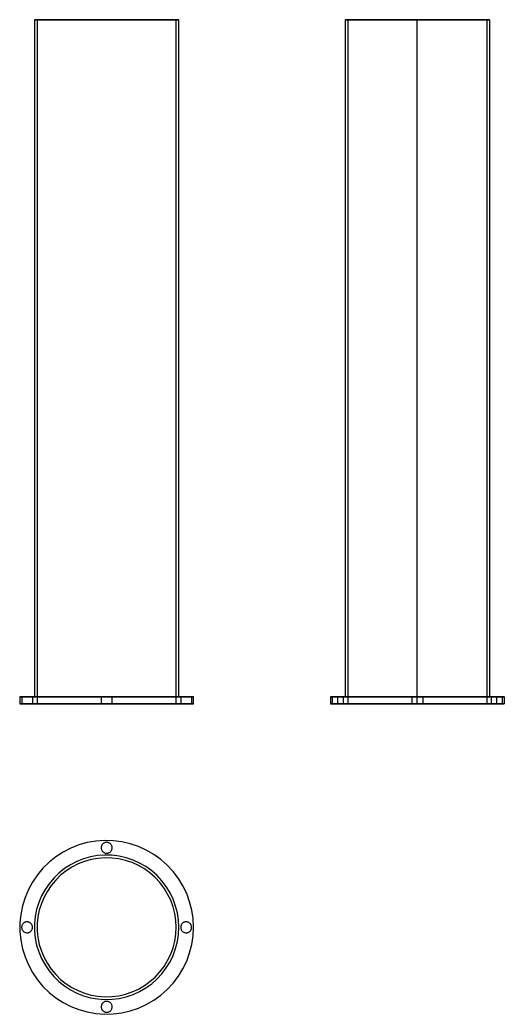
# Model space of a CAD drawing. Extents: x 0 to 0.53, y 0 to 1.09.
import ezdxf

# ---------------------------------------------------------------- set-up
doc = ezdxf.new("R2010")
doc.units = 0
doc.linetypes.add('HIDDEN', pattern=[9, 6, -3])
for name, color, linetype in [('FRONT', 7, 'CONTINUOUS'), ('FRONT_HID', 7, 'HIDDEN'), ('RIGHT', 7, 'CONTINUOUS'), ('RIGHT_HID', 7, 'HIDDEN'), ('TOP', 7, 'CONTINUOUS'), ('TOP_HID', 7, 'HIDDEN')]:
    doc.layers.add(name, color=color, linetype=linetype)

msp = doc.modelspace()

# ---------------------------------------------------------------- linework, layer by layer
at = {"layer": 'FRONT'}
for p, q in [((0.17445, 1.090441), (0.01605, 1.090441)), ((0.01605, 1.090441), (0.01605, 0.347941)), ((0.17445, 0.347941), (0.17445, 1.090441)), ((0.1905, 0.347941), (0, 0.347941)), ((0, 0.347941), (0, 0.340441)), ((0.1905, 0.340441), (0, 0.340441)), ((0.1905, 0.340441), (0.1905, 0.347941))]:
    msp.add_line(p, q, dxfattribs=at)
at = {"layer": 'FRONT_HID', "linetype": 'HIDDEN'}
for p, q in [((0.01605, 1.090441), (0.17445, 1.090441)), ((0.17145, 1.090441), (0.01905, 1.090441)), ((0.01905, 1.090441), (0.17145, 1.090441)), ((0.01905, 1.090441), (0.01905, 0.340441)), ((0.17145, 0.340441), (0.17145, 1.090441)), ((0, 0.347941), (0.1905, 0.347941)), ((0, 0.340441), (0.1905, 0.340441)), ((0.014025, 0.347941), (0.002025, 0.347941)), ((0.002025, 0.347941), (0.014025, 0.347941)), ((0.002025, 0.347941), (0.002025, 0.340441)), ((0.014025, 0.340441), (0.002025, 0.340441)), ((0.002025, 0.340441), (0.014025, 0.340441)), ((0.014025, 0.340441), (0.014025, 0.347941)), ((0.17445, 0.347941), (0.01605, 0.347941)), ((0.01605, 0.347941), (0.17445, 0.347941)), ((0.023593, 0.340441), (0.018564, 0.340441)), ((0.018564, 0.340441), (0.023593, 0.340441)), ((0.17145, 0.340441), (0.01905, 0.340441)), ((0.01905, 0.340441), (0.17145, 0.340441)), ((0.028621, 0.340441), (0.023593, 0.340441)), ((0.023593, 0.340441), (0.028621, 0.340441)), ((0.03365, 0.340441), (0.028621, 0.340441)), ((0.028621, 0.340441), (0.03365, 0.340441)), ((0.038679, 0.340441), (0.03365, 0.340441)), ((0.03365, 0.340441), (0.038679, 0.340441)), ((0.043707, 0.340441), (0.038679, 0.340441)), ((0.038679, 0.340441), (0.043707, 0.340441)), ((0.048736, 0.340441), (0.043707, 0.340441)), ((0.043707, 0.340441), (0.048736, 0.340441)), ((0.053764, 0.340441), (0.048736, 0.340441)), ((0.048736, 0.340441), (0.053764, 0.340441)), ((0.058793, 0.340441), (0.053764, 0.340441)), ((0.053764, 0.340441), (0.058793, 0.340441)), ((0.063821, 0.340441), (0.058793, 0.340441)), ((0.058793, 0.340441), (0.063821, 0.340441)), ((0.06885, 0.340441), (0.063821, 0.340441)), ((0.063821, 0.340441), (0.06885, 0.340441)), ((0.073879, 0.340441), (0.06885, 0.340441)), ((0.06885, 0.340441), (0.073879, 0.340441)), ((0.078907, 0.340441), (0.073879, 0.340441)), ((0.073879, 0.340441), (0.078907, 0.340441)), ((0.083936, 0.340441), (0.078907, 0.340441)), ((0.078907, 0.340441), (0.083936, 0.340441)), ((0.088964, 0.340441), (0.083936, 0.340441)), ((0.083936, 0.340441), (0.088964, 0.340441)), ((0.093993, 0.340441), (0.088964, 0.340441)), ((0.088964, 0.340441), (0.093993, 0.340441)), ((0.10125, 0.347941), (0.08925, 0.347941)), ((0.08925, 0.347941), (0.10125, 0.347941)), ((0.10125, 0.347941), (0.08925, 0.347941)), ((0.08925, 0.347941), (0.10125, 0.347941)), ((0.08925, 0.347941), (0.08925, 0.340441)), ((0.08925, 0.347941), (0.08925, 0.340441)), ((0.10125, 0.340441), (0.08925, 0.340441)), ((0.08925, 0.340441), (0.10125, 0.340441)), ((0.10125, 0.340441), (0.08925, 0.340441)), ((0.08925, 0.340441), (0.10125, 0.340441)), ((0.099021, 0.340441), (0.093993, 0.340441)), ((0.093993, 0.340441), (0.099021, 0.340441)), ((0.10405, 0.340441), (0.099021, 0.340441)), ((0.099021, 0.340441), (0.10405, 0.340441)), ((0.10125, 0.340441), (0.10125, 0.347941)), ((0.10125, 0.340441), (0.10125, 0.347941)), ((0.109079, 0.340441), (0.10405, 0.340441)), ((0.10405, 0.340441), (0.109079, 0.340441)), ((0.114107, 0.340441), (0.109079, 0.340441)), ((0.109079, 0.340441), (0.114107, 0.340441)), ((0.119136, 0.340441), (0.114107, 0.340441)), ((0.114107, 0.340441), (0.119136, 0.340441)), ((0.124164, 0.340441), (0.119136, 0.340441)), ((0.119136, 0.340441), (0.124164, 0.340441)), ((0.129193, 0.340441), (0.124164, 0.340441)), ((0.124164, 0.340441), (0.129193, 0.340441)), ((0.134221, 0.340441), (0.129193, 0.340441)), ((0.129193, 0.340441), (0.134221, 0.340441)), ((0.13925, 0.340441), (0.134221, 0.340441)), ((0.134221, 0.340441), (0.13925, 0.340441)), ((0.144279, 0.340441), (0.13925, 0.340441)), ((0.13925, 0.340441), (0.144279, 0.340441)), ((0.149307, 0.340441), (0.144279, 0.340441)), ((0.144279, 0.340441), (0.149307, 0.340441)), ((0.154336, 0.340441), (0.149307, 0.340441)), ((0.149307, 0.340441), (0.154336, 0.340441)), ((0.159364, 0.340441), (0.154336, 0.340441)), ((0.154336, 0.340441), (0.159364, 0.340441)), ((0.164393, 0.340441), (0.159364, 0.340441)), ((0.159364, 0.340441), (0.164393, 0.340441)), ((0.169421, 0.340441), (0.164393, 0.340441)), ((0.164393, 0.340441), (0.169421, 0.340441)), ((0.17445, 0.340441), (0.169421, 0.340441)), ((0.169421, 0.340441), (0.17445, 0.340441)), ((0.188475, 0.347941), (0.176475, 0.347941)), ((0.176475, 0.347941), (0.188475, 0.347941)), ((0.176475, 0.347941), (0.176475, 0.340441)), ((0.188475, 0.340441), (0.176475, 0.340441)), ((0.176475, 0.340441), (0.188475, 0.340441)), ((0.188475, 0.340441), (0.188475, 0.347941))]:
    msp.add_line(p, q, dxfattribs=at)
at = {"layer": 'RIGHT'}
for p, q in [((0.43575, 1.090441), (0.35655, 1.090441)), ((0.35655, 1.090441), (0.35655, 0.347941)), ((0.51495, 1.090441), (0.43575, 1.090441)), ((0.43575, 0.347941), (0.43575, 1.090441)), ((0.51495, 1.090441), (0.51495, 0.347941)), ((0.43575, 0.347941), (0.3405, 0.347941)), ((0.3405, 0.347941), (0.3405, 0.340441)), ((0.43575, 0.340441), (0.3405, 0.340441)), ((0.531, 0.347941), (0.43575, 0.347941)), ((0.43575, 0.340441), (0.43575, 0.347941)), ((0.531, 0.340441), (0.43575, 0.340441)), ((0.531, 0.347941), (0.531, 0.340441))]:
    msp.add_line(p, q, dxfattribs=at)
at = {"layer": 'RIGHT_HID', "linetype": 'HIDDEN'}
for p, q in [((0.35655, 1.090441), (0.51495, 1.090441)), ((0.43575, 1.090441), (0.35955, 1.090441)), ((0.35955, 1.090441), (0.51195, 1.090441)), ((0.35955, 1.090441), (0.35955, 0.340441)), ((0.51195, 1.090441), (0.43575, 1.090441)), ((0.43575, 0.340441), (0.43575, 1.090441)), ((0.51195, 1.090441), (0.51195, 0.340441)), ((0.3405, 0.347941), (0.531, 0.347941)), ((0.3405, 0.340441), (0.531, 0.340441)), ((0.348525, 0.347941), (0.342525, 0.347941)), ((0.342525, 0.347941), (0.354525, 0.347941)), ((0.342525, 0.347941), (0.342525, 0.340441)), ((0.348525, 0.340441), (0.342525, 0.340441)), ((0.342525, 0.340441), (0.354525, 0.340441)), ((0.354525, 0.347941), (0.348525, 0.347941)), ((0.348525, 0.340441), (0.348525, 0.347941)), ((0.354525, 0.340441), (0.348525, 0.340441)), ((0.354525, 0.347941), (0.354525, 0.340441)), ((0.43575, 0.347941), (0.35655, 0.347941)), ((0.35655, 0.347941), (0.51495, 0.347941)), ((0.43575, 0.340441), (0.35955, 0.340441)), ((0.35955, 0.340441), (0.51195, 0.340441)), ((0.362213, 0.340441), (0.359761, 0.340441)), ((0.359761, 0.340441), (0.364664, 0.340441)), ((0.367115, 0.340441), (0.362213, 0.340441)), ((0.364664, 0.340441), (0.369566, 0.340441)), ((0.372018, 0.340441), (0.367115, 0.340441)), ((0.369566, 0.340441), (0.374469, 0.340441)), ((0.37692, 0.340441), (0.372018, 0.340441)), ((0.374469, 0.340441), (0.379371, 0.340441)), ((0.381823, 0.340441), (0.37692, 0.340441)), ((0.379371, 0.340441), (0.384274, 0.340441)), ((0.386725, 0.340441), (0.381823, 0.340441)), ((0.384274, 0.340441), (0.389176, 0.340441)), ((0.391628, 0.340441), (0.386725, 0.340441)), ((0.389176, 0.340441), (0.394079, 0.340441)), ((0.39653, 0.340441), (0.391628, 0.340441)), ((0.394079, 0.340441), (0.398981, 0.340441)), ((0.401433, 0.340441), (0.39653, 0.340441)), ((0.398981, 0.340441), (0.403884, 0.340441)), ((0.406335, 0.340441), (0.401433, 0.340441)), ((0.403884, 0.340441), (0.408786, 0.340441)), ((0.411238, 0.340441), (0.406335, 0.340441)), ((0.408786, 0.340441), (0.413689, 0.340441)), ((0.41614, 0.340441), (0.411238, 0.340441)), ((0.413689, 0.340441), (0.418591, 0.340441)), ((0.421043, 0.340441), (0.41614, 0.340441)), ((0.418591, 0.340441), (0.423494, 0.340441)), ((0.425945, 0.340441), (0.421043, 0.340441)), ((0.423494, 0.340441), (0.428396, 0.340441)), ((0.430848, 0.340441), (0.425945, 0.340441)), ((0.428396, 0.340441), (0.433299, 0.340441)), ((0.43575, 0.347941), (0.42975, 0.347941)), ((0.42975, 0.347941), (0.44175, 0.347941)), ((0.43575, 0.347941), (0.42975, 0.347941)), ((0.42975, 0.347941), (0.44175, 0.347941)), ((0.42975, 0.347941), (0.42975, 0.340441)), ((0.42975, 0.347941), (0.42975, 0.340441)), ((0.43575, 0.340441), (0.42975, 0.340441)), ((0.42975, 0.340441), (0.44175, 0.340441)), ((0.43575, 0.340441), (0.42975, 0.340441)), ((0.42975, 0.340441), (0.44175, 0.340441)), ((0.43575, 0.340441), (0.430848, 0.340441)), ((0.433299, 0.340441), (0.438201, 0.340441)), ((0.51495, 0.347941), (0.43575, 0.347941)), ((0.44175, 0.347941), (0.43575, 0.347941)), ((0.44175, 0.347941), (0.43575, 0.347941)), ((0.43575, 0.340441), (0.43575, 0.347941)), ((0.43575, 0.340441), (0.43575, 0.347941)), ((0.44175, 0.340441), (0.43575, 0.340441)), ((0.44175, 0.340441), (0.43575, 0.340441)), ((0.51195, 0.340441), (0.43575, 0.340441)), ((0.440652, 0.340441), (0.43575, 0.340441)), ((0.438201, 0.340441), (0.443104, 0.340441)), ((0.445555, 0.340441), (0.440652, 0.340441)), ((0.44175, 0.347941), (0.44175, 0.340441)), ((0.44175, 0.347941), (0.44175, 0.340441)), ((0.443104, 0.340441), (0.448006, 0.340441)), ((0.450457, 0.340441), (0.445555, 0.340441)), ((0.448006, 0.340441), (0.452909, 0.340441)), ((0.45536, 0.340441), (0.450457, 0.340441)), ((0.452909, 0.340441), (0.457811, 0.340441)), ((0.460262, 0.340441), (0.45536, 0.340441)), ((0.457811, 0.340441), (0.462714, 0.340441)), ((0.465165, 0.340441), (0.460262, 0.340441)), ((0.462714, 0.340441), (0.467616, 0.340441)), ((0.470067, 0.340441), (0.465165, 0.340441)), ((0.467616, 0.340441), (0.472519, 0.340441)), ((0.47497, 0.340441), (0.470067, 0.340441)), ((0.472519, 0.340441), (0.477421, 0.340441)), ((0.479872, 0.340441), (0.47497, 0.340441)), ((0.477421, 0.340441), (0.482324, 0.340441)), ((0.484775, 0.340441), (0.479872, 0.340441)), ((0.482324, 0.340441), (0.487226, 0.340441)), ((0.489677, 0.340441), (0.484775, 0.340441)), ((0.487226, 0.340441), (0.492129, 0.340441)), ((0.49458, 0.340441), (0.489677, 0.340441)), ((0.492129, 0.340441), (0.497031, 0.340441)), ((0.499482, 0.340441), (0.49458, 0.340441)), ((0.497031, 0.340441), (0.501934, 0.340441)), ((0.504385, 0.340441), (0.499482, 0.340441)), ((0.501934, 0.340441), (0.506836, 0.340441)), ((0.509287, 0.340441), (0.504385, 0.340441)), ((0.506836, 0.340441), (0.511739, 0.340441)), ((0.511739, 0.340441), (0.509287, 0.340441)), ((0.522975, 0.347941), (0.516975, 0.347941)), ((0.516975, 0.347941), (0.528975, 0.347941)), ((0.516975, 0.347941), (0.516975, 0.340441)), ((0.522975, 0.340441), (0.516975, 0.340441)), ((0.516975, 0.340441), (0.528975, 0.340441)), ((0.528975, 0.347941), (0.522975, 0.347941)), ((0.522975, 0.340441), (0.522975, 0.347941)), ((0.528975, 0.340441), (0.522975, 0.340441)), ((0.528975, 0.347941), (0.528975, 0.340441))]:
    msp.add_line(p, q, dxfattribs=at)
at = {"layer": 'TOP'}
for p, q in [((0.064796, 0.18551), (0.055957, 0.182041)), ((0.073936, 0.188082), (0.064796, 0.18551)), ((0.083288, 0.189731), (0.073936, 0.188082)), ((0.092757, 0.190441), (0.083288, 0.189731)), ((0.090012, 0.185574), (0.089726, 0.185049)), ((0.090349, 0.186068), (0.090012, 0.185574)), ((0.090733, 0.186526), (0.090349, 0.186068)), ((0.091161, 0.186944), (0.090733, 0.186526)), ((0.091629, 0.187317), (0.091161, 0.186944)), ((0.092132, 0.187642), (0.091629, 0.187317)), ((0.092664, 0.187914), (0.092132, 0.187642)), ((0.093221, 0.188133), (0.092664, 0.187914)), ((0.10225, 0.190204), (0.092757, 0.190441)), ((0.093796, 0.188295), (0.093221, 0.188133)), ((0.094386, 0.188399), (0.093796, 0.188295)), ((0.094982, 0.188444), (0.094386, 0.188399)), ((0.09558, 0.188429), (0.094982, 0.188444)), ((0.096173, 0.188354), (0.09558, 0.188429)), ((0.096757, 0.188221), (0.096173, 0.188354)), ((0.097324, 0.188031), (0.096757, 0.188221)), ((0.097869, 0.187785), (0.097324, 0.188031)), ((0.098387, 0.187486), (0.097869, 0.187785)), ((0.098873, 0.187136), (0.098387, 0.187486)), ((0.099321, 0.186741), (0.098873, 0.187136)), ((0.099728, 0.186302), (0.099321, 0.186741)), ((0.100089, 0.185825), (0.099728, 0.186302)), ((0.100401, 0.185315), (0.100089, 0.185825)), ((0.111672, 0.189023), (0.10225, 0.190204)), ((0.120929, 0.18691), (0.111672, 0.189023)), ((0.12993, 0.183886), (0.120929, 0.18691)), ((0.047507, 0.177709), (0.03953, 0.172557)), ((0.055957, 0.182041), (0.047507, 0.177709)), ((0.089199, 0.18334), (0.089139, 0.182744)), ((0.089139, 0.182744), (0.089139, 0.182146)), ((0.089139, 0.182146), (0.089199, 0.181551)), ((0.089317, 0.183926), (0.089199, 0.18334)), ((0.089199, 0.181551), (0.089317, 0.180965)), ((0.089493, 0.184498), (0.089317, 0.183926)), ((0.089317, 0.180965), (0.089493, 0.180393)), ((0.089726, 0.185049), (0.089493, 0.184498)), ((0.089493, 0.180393), (0.089726, 0.179842)), ((0.089726, 0.179842), (0.090012, 0.179317)), ((0.090012, 0.179317), (0.090349, 0.178823)), ((0.090349, 0.178823), (0.090733, 0.178364)), ((0.090733, 0.178364), (0.091161, 0.177947)), ((0.091161, 0.177947), (0.091629, 0.177574)), ((0.091629, 0.177574), (0.092132, 0.177249)), ((0.092132, 0.177249), (0.092664, 0.176976)), ((0.092664, 0.176976), (0.093221, 0.176758)), ((0.093221, 0.176758), (0.093796, 0.176596)), ((0.093796, 0.176596), (0.094386, 0.176492)), ((0.094386, 0.176492), (0.094982, 0.176447)), ((0.094982, 0.176447), (0.09558, 0.176462)), ((0.09558, 0.176462), (0.096173, 0.176537)), ((0.096173, 0.176537), (0.096757, 0.17667)), ((0.096757, 0.17667), (0.097324, 0.17686)), ((0.097324, 0.17686), (0.097869, 0.177106)), ((0.097869, 0.177106), (0.098387, 0.177405)), ((0.098387, 0.177405), (0.098873, 0.177754)), ((0.098873, 0.177754), (0.099321, 0.17815)), ((0.099321, 0.17815), (0.099728, 0.178589)), ((0.099728, 0.178589), (0.100089, 0.179065)), ((0.100089, 0.179065), (0.100401, 0.179576)), ((0.10066, 0.184776), (0.100401, 0.185315)), ((0.100401, 0.179576), (0.10066, 0.180115)), ((0.100865, 0.184214), (0.10066, 0.184776)), ((0.10066, 0.180115), (0.100865, 0.180677)), ((0.101013, 0.183634), (0.100865, 0.184214)), ((0.100865, 0.180677), (0.101013, 0.181257)), ((0.101102, 0.183043), (0.101013, 0.183634)), ((0.101013, 0.181257), (0.101102, 0.181848)), ((0.101132, 0.182445), (0.101102, 0.183043)), ((0.101102, 0.181848), (0.101132, 0.182445)), ((0.138586, 0.179981), (0.12993, 0.183886)), ((0.146809, 0.175233), (0.138586, 0.179981)), ((0.154519, 0.16969), (0.146809, 0.175233)), ((0.032106, 0.166637), (0.025308, 0.160007)), ((0.03953, 0.172557), (0.032106, 0.166637)), ((0.055532, 0.16381), (0.048899, 0.159526)), ((0.062558, 0.167412), (0.055532, 0.16381)), ((0.063792, 0.164677), (0.057032, 0.161212)), ((0.069907, 0.170296), (0.062558, 0.167412)), ((0.070863, 0.167452), (0.063792, 0.164677)), ((0.077508, 0.172435), (0.069907, 0.170296)), ((0.078176, 0.16951), (0.070863, 0.167452)), ((0.085284, 0.173806), (0.077508, 0.172435)), ((0.085657, 0.170829), (0.078176, 0.16951)), ((0.093157, 0.174396), (0.085284, 0.173806)), ((0.093232, 0.171397), (0.085657, 0.170829)), ((0.10105, 0.174199), (0.093157, 0.174396)), ((0.100826, 0.171207), (0.093232, 0.171397)), ((0.108364, 0.170263), (0.100826, 0.171207)), ((0.108885, 0.173217), (0.10105, 0.174199)), ((0.11577, 0.168572), (0.108364, 0.170263)), ((0.116582, 0.17146), (0.108885, 0.173217)), ((0.122971, 0.166153), (0.11577, 0.168572)), ((0.124067, 0.168946), (0.116582, 0.17146)), ((0.129895, 0.163029), (0.122971, 0.166153)), ((0.131263, 0.165698), (0.124067, 0.168946)), ((0.138101, 0.16175), (0.131263, 0.165698)), ((0.161639, 0.163407), (0.154519, 0.16969)), ((0.019205, 0.152733), (0.013856, 0.144887)), ((0.025308, 0.160007), (0.019205, 0.152733)), ((0.042726, 0.154603), (0.037074, 0.14909)), ((0.048899, 0.159526), (0.042726, 0.154603)), ((0.05065, 0.15709), (0.044711, 0.152354)), ((0.057032, 0.161212), (0.05065, 0.15709)), ((0.136474, 0.15923), (0.129895, 0.163029)), ((0.142642, 0.154796), (0.136474, 0.15923)), ((0.144512, 0.157141), (0.138101, 0.16175)), ((0.148337, 0.149769), (0.142642, 0.154796)), ((0.150432, 0.151917), (0.144512, 0.157141)), ((0.168097, 0.156446), (0.161639, 0.163407)), ((0.173831, 0.148877), (0.168097, 0.156446)), ((0.013856, 0.144887), (0.009314, 0.136548)), ((0.031999, 0.143042), (0.027551, 0.136518)), ((0.037074, 0.14909), (0.031999, 0.143042)), ((0.039273, 0.14705), (0.03439, 0.14123)), ((0.044711, 0.152354), (0.039273, 0.14705)), ((0.153504, 0.144201), (0.148337, 0.149769)), ((0.155802, 0.146129), (0.150432, 0.151917)), ((0.158091, 0.138145), (0.153504, 0.144201)), ((0.16057, 0.139835), (0.155802, 0.146129)), ((0.178782, 0.140774), (0.173831, 0.148877)), ((0.009314, 0.136548), (0.005626, 0.127798)), ((0.027551, 0.136518), (0.023775, 0.129584)), ((0.030111, 0.134954), (0.026478, 0.128282)), ((0.03439, 0.14123), (0.030111, 0.134954)), ((0.162052, 0.131663), (0.158091, 0.138145)), ((0.164687, 0.133098), (0.16057, 0.139835)), ((0.165348, 0.124819), (0.162052, 0.131663)), ((0.168113, 0.125984), (0.164687, 0.133098)), ((0.182902, 0.132219), (0.178782, 0.140774)), ((0.18615, 0.123296), (0.182902, 0.132219)), ((0.005626, 0.127798), (0.002827, 0.118724)), ((0.020708, 0.122308), (0.018381, 0.114764)), ((0.023775, 0.129584), (0.020708, 0.122308)), ((0.023527, 0.121282), (0.021288, 0.114023)), ((0.026478, 0.128282), (0.023527, 0.121282)), ((0.167946, 0.117681), (0.165348, 0.124819)), ((0.170813, 0.118565), (0.168113, 0.125984)), ((0.188493, 0.114094), (0.18615, 0.123296)), ((0.000945, 0.109417), (0, 0.099968)), ((0.002827, 0.118724), (0.000945, 0.109417)), ((0.018381, 0.114764), (0.016816, 0.107025)), ((0.021288, 0.114023), (0.019783, 0.106577)), ((0.169821, 0.110319), (0.167946, 0.117681)), ((0.170953, 0.102807), (0.169821, 0.110319)), ((0.172761, 0.110914), (0.170813, 0.118565)), ((0.173938, 0.103106), (0.172761, 0.110914)), ((0.189908, 0.104704), (0.188493, 0.114094)), ((0, 0.099968), (0, 0.090473)), ((0.002787, 0.098349), (0.002501, 0.097824)), ((0.003124, 0.098843), (0.002787, 0.098349)), ((0.003508, 0.099301), (0.003124, 0.098843)), ((0.003936, 0.099719), (0.003508, 0.099301)), ((0.004404, 0.100092), (0.003936, 0.099719)), ((0.004907, 0.100417), (0.004404, 0.100092)), ((0.005439, 0.100689), (0.004907, 0.100417)), ((0.005996, 0.100908), (0.005439, 0.100689)), ((0.006571, 0.10107), (0.005996, 0.100908)), ((0.007161, 0.101174), (0.006571, 0.10107)), ((0.007757, 0.101219), (0.007161, 0.101174)), ((0.008355, 0.101204), (0.007757, 0.101219)), ((0.008948, 0.101129), (0.008355, 0.101204)), ((0.009532, 0.100996), (0.008948, 0.101129)), ((0.010099, 0.100806), (0.009532, 0.100996)), ((0.010644, 0.10056), (0.010099, 0.100806)), ((0.011162, 0.100261), (0.010644, 0.10056)), ((0.011648, 0.099911), (0.011162, 0.100261)), ((0.012096, 0.099516), (0.011648, 0.099911)), ((0.012503, 0.099077), (0.012096, 0.099516)), ((0.012864, 0.0986), (0.012503, 0.099077)), ((0.013176, 0.09809), (0.012864, 0.0986)), ((0.016816, 0.107025), (0.01603, 0.099168)), ((0.01603, 0.099168), (0.01603, 0.091273)), ((0.019783, 0.106577), (0.019026, 0.099019)), ((0.019026, 0.099019), (0.019026, 0.091422)), ((0.171332, 0.09522), (0.170953, 0.102807)), ((0.174332, 0.09522), (0.173938, 0.103106)), ((0.177237, 0.098349), (0.176951, 0.097824)), ((0.177574, 0.098843), (0.177237, 0.098349)), ((0.177958, 0.099301), (0.177574, 0.098843)), ((0.178386, 0.099719), (0.177958, 0.099301)), ((0.178854, 0.100092), (0.178386, 0.099719)), ((0.179357, 0.100417), (0.178854, 0.100092)), ((0.179889, 0.100689), (0.179357, 0.100417)), ((0.180446, 0.100908), (0.179889, 0.100689)), ((0.181021, 0.10107), (0.180446, 0.100908)), ((0.181611, 0.101174), (0.181021, 0.10107)), ((0.182207, 0.101219), (0.181611, 0.101174)), ((0.182805, 0.101204), (0.182207, 0.101219)), ((0.183398, 0.101129), (0.182805, 0.101204)), ((0.183982, 0.100996), (0.183398, 0.101129)), ((0.184549, 0.100806), (0.183982, 0.100996)), ((0.185094, 0.10056), (0.184549, 0.100806)), ((0.185612, 0.100261), (0.185094, 0.10056)), ((0.186098, 0.099911), (0.185612, 0.100261)), ((0.186546, 0.099516), (0.186098, 0.099911)), ((0.186953, 0.099077), (0.186546, 0.099516)), ((0.187314, 0.0986), (0.186953, 0.099077)), ((0.187626, 0.09809), (0.187314, 0.0986)), ((0.190382, 0.09522), (0.189908, 0.104704)), ((0, 0.090473), (0.000945, 0.081024)), ((0.001974, 0.096115), (0.001914, 0.095519)), ((0.001914, 0.095519), (0.001914, 0.094921)), ((0.001914, 0.094921), (0.001974, 0.094326)), ((0.002092, 0.096701), (0.001974, 0.096115)), ((0.001974, 0.094326), (0.002092, 0.09374)), ((0.002268, 0.097273), (0.002092, 0.096701)), ((0.002092, 0.09374), (0.002268, 0.093168)), ((0.002501, 0.097824), (0.002268, 0.097273)), ((0.002268, 0.093168), (0.002501, 0.092617)), ((0.002501, 0.092617), (0.002787, 0.092092)), ((0.002787, 0.092092), (0.003124, 0.091598)), ((0.003124, 0.091598), (0.003508, 0.091139)), ((0.003508, 0.091139), (0.003936, 0.090722)), ((0.003936, 0.090722), (0.004404, 0.090349)), ((0.004404, 0.090349), (0.004907, 0.090024)), ((0.004907, 0.090024), (0.005439, 0.089751)), ((0.005439, 0.089751), (0.005996, 0.089533)), ((0.005996, 0.089533), (0.006571, 0.089371)), ((0.006571, 0.089371), (0.007161, 0.089267)), ((0.007161, 0.089267), (0.007757, 0.089222)), ((0.007757, 0.089222), (0.008355, 0.089237)), ((0.008355, 0.089237), (0.008948, 0.089312)), ((0.008948, 0.089312), (0.009532, 0.089445)), ((0.009532, 0.089445), (0.010099, 0.089635)), ((0.010099, 0.089635), (0.010644, 0.089881)), ((0.010644, 0.089881), (0.011162, 0.09018)), ((0.011162, 0.09018), (0.011648, 0.090529)), ((0.011648, 0.090529), (0.012096, 0.090925)), ((0.012096, 0.090925), (0.012503, 0.091364)), ((0.012503, 0.091364), (0.012864, 0.09184)), ((0.012864, 0.09184), (0.013176, 0.092351)), ((0.013435, 0.097551), (0.013176, 0.09809)), ((0.013176, 0.092351), (0.013435, 0.09289)), ((0.01364, 0.096989), (0.013435, 0.097551)), ((0.013435, 0.09289), (0.01364, 0.093452)), ((0.013788, 0.096409), (0.01364, 0.096989)), ((0.01364, 0.093452), (0.013788, 0.094032)), ((0.013877, 0.095818), (0.013788, 0.096409)), ((0.013788, 0.094032), (0.013877, 0.094623)), ((0.013907, 0.09522), (0.013877, 0.095818)), ((0.013877, 0.094623), (0.013907, 0.09522)), ((0.01603, 0.091273), (0.016816, 0.083416)), ((0.019026, 0.091422), (0.019783, 0.083863)), ((0.169821, 0.080122), (0.170953, 0.087633)), ((0.170953, 0.087633), (0.171332, 0.09522)), ((0.172761, 0.079527), (0.173938, 0.087335)), ((0.173938, 0.087335), (0.174332, 0.09522)), ((0.176424, 0.096115), (0.176364, 0.095519)), ((0.176364, 0.095519), (0.176364, 0.094921)), ((0.176364, 0.094921), (0.176424, 0.094326)), ((0.176542, 0.096701), (0.176424, 0.096115)), ((0.176424, 0.094326), (0.176542, 0.09374)), ((0.176718, 0.097273), (0.176542, 0.096701)), ((0.176542, 0.09374), (0.176718, 0.093168)), ((0.176951, 0.097824), (0.176718, 0.097273)), ((0.176718, 0.093168), (0.176951, 0.092617)), ((0.176951, 0.092617), (0.177237, 0.092092)), ((0.177237, 0.092092), (0.177574, 0.091598)), ((0.177574, 0.091598), (0.177958, 0.091139)), ((0.177958, 0.091139), (0.178386, 0.090722)), ((0.178386, 0.090722), (0.178854, 0.090349)), ((0.178854, 0.090349), (0.179357, 0.090024)), ((0.179357, 0.090024), (0.179889, 0.089751)), ((0.179889, 0.089751), (0.180446, 0.089533)), ((0.180446, 0.089533), (0.181021, 0.089371)), ((0.181021, 0.089371), (0.181611, 0.089267)), ((0.181611, 0.089267), (0.182207, 0.089222)), ((0.182207, 0.089222), (0.182805, 0.089237)), ((0.182805, 0.089237), (0.183398, 0.089312)), ((0.183398, 0.089312), (0.183982, 0.089445)), ((0.183982, 0.089445), (0.184549, 0.089635)), ((0.184549, 0.089635), (0.185094, 0.089881)), ((0.185094, 0.089881), (0.185612, 0.09018)), ((0.185612, 0.09018), (0.186098, 0.090529)), ((0.186098, 0.090529), (0.186546, 0.090925)), ((0.186546, 0.090925), (0.186953, 0.091364)), ((0.186953, 0.091364), (0.187314, 0.09184)), ((0.187314, 0.09184), (0.187626, 0.092351)), ((0.187885, 0.097551), (0.187626, 0.09809)), ((0.187626, 0.092351), (0.187885, 0.09289)), ((0.18809, 0.096989), (0.187885, 0.097551)), ((0.187885, 0.09289), (0.18809, 0.093452)), ((0.188238, 0.096409), (0.18809, 0.096989)), ((0.18809, 0.093452), (0.188238, 0.094032)), ((0.188327, 0.095818), (0.188238, 0.096409)), ((0.188238, 0.094032), (0.188327, 0.094623)), ((0.188357, 0.09522), (0.188327, 0.095818)), ((0.188327, 0.094623), (0.188357, 0.09522)), ((0.189908, 0.085737), (0.190382, 0.09522)), ((0.000945, 0.081024), (0.002827, 0.071717)), ((0.016816, 0.083416), (0.018381, 0.075677)), ((0.019783, 0.083863), (0.021288, 0.076417)), ((0.021288, 0.076417), (0.023527, 0.069158)), ((0.167946, 0.07276), (0.169821, 0.080122)), ((0.170813, 0.071876), (0.172761, 0.079527)), ((0.18615, 0.067145), (0.188493, 0.076347)), ((0.188493, 0.076347), (0.189908, 0.085737)), ((0.002827, 0.071717), (0.005626, 0.062643)), ((0.018381, 0.075677), (0.020708, 0.068132)), ((0.020708, 0.068132), (0.023775, 0.060857)), ((0.023527, 0.069158), (0.026478, 0.062158)), ((0.162052, 0.058777), (0.165348, 0.065622)), ((0.165348, 0.065622), (0.167946, 0.07276)), ((0.168113, 0.064456), (0.170813, 0.071876)), ((0.182902, 0.058222), (0.18615, 0.067145)), ((0.005626, 0.062643), (0.009314, 0.053893)), ((0.023775, 0.060857), (0.027551, 0.053923)), ((0.026478, 0.062158), (0.030111, 0.055487)), ((0.030111, 0.055487), (0.03439, 0.04921)), ((0.158091, 0.052295), (0.162052, 0.058777)), ((0.16057, 0.050605), (0.164687, 0.057343)), ((0.164687, 0.057343), (0.168113, 0.064456)), ((0.178782, 0.049667), (0.182902, 0.058222)), ((0.009314, 0.053893), (0.013856, 0.045554)), ((0.013856, 0.045554), (0.019205, 0.037708)), ((0.027551, 0.053923), (0.031999, 0.047399)), ((0.031999, 0.047399), (0.037074, 0.041351)), ((0.03439, 0.04921), (0.039273, 0.043391)), ((0.148337, 0.040671), (0.153504, 0.04624)), ((0.150432, 0.038524), (0.155802, 0.044312)), ((0.153504, 0.04624), (0.158091, 0.052295)), ((0.155802, 0.044312), (0.16057, 0.050605)), ((0.173831, 0.041564), (0.178782, 0.049667)), ((0.019205, 0.037708), (0.025308, 0.030434)), ((0.037074, 0.041351), (0.042726, 0.035838)), ((0.039273, 0.043391), (0.044711, 0.038087)), ((0.042726, 0.035838), (0.048899, 0.030915)), ((0.044711, 0.038087), (0.05065, 0.033351)), ((0.05065, 0.033351), (0.057032, 0.029229)), ((0.136474, 0.03121), (0.142642, 0.035645)), ((0.138101, 0.02869), (0.144512, 0.033299)), ((0.142642, 0.035645), (0.148337, 0.040671)), ((0.144512, 0.033299), (0.150432, 0.038524)), ((0.161639, 0.027034), (0.168097, 0.033995)), ((0.168097, 0.033995), (0.173831, 0.041564)), ((0.025308, 0.030434), (0.032106, 0.023804)), ((0.032106, 0.023804), (0.03953, 0.017883)), ((0.048899, 0.030915), (0.055532, 0.026631)), ((0.055532, 0.026631), (0.062558, 0.023029)), ((0.057032, 0.029229), (0.063792, 0.025764)), ((0.062558, 0.023029), (0.069907, 0.020145)), ((0.063792, 0.025764), (0.070863, 0.022988)), ((0.070863, 0.022988), (0.078176, 0.020931)), ((0.108364, 0.020178), (0.11577, 0.021868)), ((0.11577, 0.021868), (0.122971, 0.024288)), ((0.122971, 0.024288), (0.129895, 0.027412)), ((0.124067, 0.021495), (0.131263, 0.024743)), ((0.129895, 0.027412), (0.136474, 0.03121)), ((0.131263, 0.024743), (0.138101, 0.02869)), ((0.154519, 0.020751), (0.161639, 0.027034)), ((0.03953, 0.017883), (0.047507, 0.012731)), ((0.047507, 0.012731), (0.055957, 0.008399)), ((0.069907, 0.020145), (0.077508, 0.018006)), ((0.077508, 0.018006), (0.085284, 0.016635)), ((0.078176, 0.020931), (0.085657, 0.019612)), ((0.085284, 0.016635), (0.093157, 0.016045)), ((0.085657, 0.019612), (0.093232, 0.019044)), ((0.090012, 0.011124), (0.089726, 0.010599)), ((0.090349, 0.011618), (0.090012, 0.011124)), ((0.090733, 0.012076), (0.090349, 0.011618)), ((0.091161, 0.012494), (0.090733, 0.012076)), ((0.091629, 0.012867), (0.091161, 0.012494)), ((0.092132, 0.013192), (0.091629, 0.012867)), ((0.092664, 0.013464), (0.092132, 0.013192)), ((0.093221, 0.013683), (0.092664, 0.013464)), ((0.093157, 0.016045), (0.10105, 0.016242)), ((0.093796, 0.013845), (0.093221, 0.013683)), ((0.093232, 0.019044), (0.100826, 0.019233)), ((0.094386, 0.013949), (0.093796, 0.013845)), ((0.094982, 0.013994), (0.094386, 0.013949)), ((0.09558, 0.013979), (0.094982, 0.013994)), ((0.096173, 0.013904), (0.09558, 0.013979)), ((0.096757, 0.013771), (0.096173, 0.013904)), ((0.097324, 0.013581), (0.096757, 0.013771)), ((0.097869, 0.013335), (0.097324, 0.013581)), ((0.098387, 0.013036), (0.097869, 0.013335)), ((0.098873, 0.012686), (0.098387, 0.013036)), ((0.099321, 0.012291), (0.098873, 0.012686)), ((0.099728, 0.011852), (0.099321, 0.012291)), ((0.100089, 0.011375), (0.099728, 0.011852)), ((0.100401, 0.010865), (0.100089, 0.011375)), ((0.100826, 0.019233), (0.108364, 0.020178)), ((0.10105, 0.016242), (0.108885, 0.017224)), ((0.108885, 0.017224), (0.116582, 0.018981)), ((0.116582, 0.018981), (0.124067, 0.021495)), ((0.138586, 0.01046), (0.146809, 0.015208)), ((0.146809, 0.015208), (0.154519, 0.020751)), ((0.055957, 0.008399), (0.064796, 0.00493)), ((0.064796, 0.00493), (0.073936, 0.002359)), ((0.073936, 0.002359), (0.083288, 0.00071)), ((0.083288, 0.00071), (0.092757, 0)), ((0.089199, 0.00889), (0.089139, 0.008294)), ((0.089139, 0.008294), (0.089139, 0.007696)), ((0.089139, 0.007696), (0.089199, 0.007101)), ((0.089317, 0.009476), (0.089199, 0.00889)), ((0.089199, 0.007101), (0.089317, 0.006515)), ((0.089493, 0.010048), (0.089317, 0.009476)), ((0.089317, 0.006515), (0.089493, 0.005943)), ((0.089726, 0.010599), (0.089493, 0.010048)), ((0.089493, 0.005943), (0.089726, 0.005392)), ((0.089726, 0.005392), (0.090012, 0.004867)), ((0.090012, 0.004867), (0.090349, 0.004373)), ((0.090349, 0.004373), (0.090733, 0.003914)), ((0.090733, 0.003914), (0.091161, 0.003497)), ((0.091161, 0.003497), (0.091629, 0.003124)), ((0.091629, 0.003124), (0.092132, 0.002799)), ((0.092132, 0.002799), (0.092664, 0.002526)), ((0.092664, 0.002526), (0.093221, 0.002308)), ((0.092757, 0), (0.10225, 0.000237)), ((0.093221, 0.002308), (0.093796, 0.002146)), ((0.093796, 0.002146), (0.094386, 0.002042)), ((0.094386, 0.002042), (0.094982, 0.001997)), ((0.094982, 0.001997), (0.09558, 0.002012)), ((0.09558, 0.002012), (0.096173, 0.002087)), ((0.096173, 0.002087), (0.096757, 0.00222)), ((0.096757, 0.00222), (0.097324, 0.00241)), ((0.097324, 0.00241), (0.097869, 0.002656)), ((0.097869, 0.002656), (0.098387, 0.002955)), ((0.098387, 0.002955), (0.098873, 0.003304)), ((0.098873, 0.003304), (0.099321, 0.0037)), ((0.099321, 0.0037), (0.099728, 0.004139)), ((0.099728, 0.004139), (0.100089, 0.004615)), ((0.100089, 0.004615), (0.100401, 0.005126)), ((0.10066, 0.010326), (0.100401, 0.010865)), ((0.100401, 0.005126), (0.10066, 0.005665)), ((0.100865, 0.009764), (0.10066, 0.010326)), ((0.10066, 0.005665), (0.100865, 0.006227)), ((0.101013, 0.009184), (0.100865, 0.009764)), ((0.100865, 0.006227), (0.101013, 0.006807)), ((0.101102, 0.008593), (0.101013, 0.009184)), ((0.101013, 0.006807), (0.101102, 0.007398)), ((0.101132, 0.007995), (0.101102, 0.008593)), ((0.101102, 0.007398), (0.101132, 0.007995)), ((0.10225, 0.000237), (0.111672, 0.001417)), ((0.111672, 0.001417), (0.120929, 0.00353)), ((0.120929, 0.00353), (0.12993, 0.006555)), ((0.12993, 0.006555), (0.138586, 0.01046))]:
    msp.add_line(p, q, dxfattribs=at)
at = {"layer": 'TOP_HID', "linetype": 'HIDDEN'}
for p, q in [((0.064796, 0.18551), (0.055957, 0.182041)), ((0.073936, 0.188082), (0.064796, 0.18551)), ((0.083288, 0.189731), (0.073936, 0.188082)), ((0.092757, 0.190441), (0.083288, 0.189731)), ((0.090012, 0.185574), (0.089726, 0.185049)), ((0.090349, 0.186068), (0.090012, 0.185574)), ((0.090733, 0.186526), (0.090349, 0.186068)), ((0.091161, 0.186944), (0.090733, 0.186526)), ((0.091629, 0.187317), (0.091161, 0.186944)), ((0.092132, 0.187642), (0.091629, 0.187317)), ((0.092664, 0.187914), (0.092132, 0.187642)), ((0.093221, 0.188133), (0.092664, 0.187914)), ((0.10225, 0.190204), (0.092757, 0.190441)), ((0.093796, 0.188295), (0.093221, 0.188133)), ((0.094386, 0.188399), (0.093796, 0.188295)), ((0.094982, 0.188444), (0.094386, 0.188399)), ((0.09558, 0.188429), (0.094982, 0.188444)), ((0.096173, 0.188354), (0.09558, 0.188429)), ((0.096757, 0.188221), (0.096173, 0.188354)), ((0.097324, 0.188031), (0.096757, 0.188221)), ((0.097869, 0.187785), (0.097324, 0.188031)), ((0.098387, 0.187486), (0.097869, 0.187785)), ((0.098873, 0.187136), (0.098387, 0.187486)), ((0.099321, 0.186741), (0.098873, 0.187136)), ((0.099728, 0.186302), (0.099321, 0.186741)), ((0.100089, 0.185825), (0.099728, 0.186302)), ((0.100401, 0.185315), (0.100089, 0.185825)), ((0.111672, 0.189023), (0.10225, 0.190204)), ((0.120929, 0.18691), (0.111672, 0.189023)), ((0.12993, 0.183886), (0.120929, 0.18691)), ((0.047507, 0.177709), (0.03953, 0.172557)), ((0.055957, 0.182041), (0.047507, 0.177709)), ((0.089199, 0.18334), (0.089139, 0.182744)), ((0.089139, 0.182744), (0.089139, 0.182146)), ((0.089139, 0.182146), (0.089199, 0.181551)), ((0.089317, 0.183926), (0.089199, 0.18334)), ((0.089199, 0.181551), (0.089317, 0.180965)), ((0.089493, 0.184498), (0.089317, 0.183926)), ((0.089317, 0.180965), (0.089493, 0.180393)), ((0.089726, 0.185049), (0.089493, 0.184498)), ((0.089493, 0.180393), (0.089726, 0.179842)), ((0.089726, 0.179842), (0.090012, 0.179317)), ((0.090012, 0.179317), (0.090349, 0.178823)), ((0.090349, 0.178823), (0.090733, 0.178364)), ((0.090733, 0.178364), (0.091161, 0.177947)), ((0.091161, 0.177947), (0.091629, 0.177574)), ((0.091629, 0.177574), (0.092132, 0.177249)), ((0.092132, 0.177249), (0.092664, 0.176976)), ((0.092664, 0.176976), (0.093221, 0.176758)), ((0.093221, 0.176758), (0.093796, 0.176596)), ((0.093796, 0.176596), (0.094386, 0.176492)), ((0.094386, 0.176492), (0.094982, 0.176447)), ((0.094982, 0.176447), (0.09558, 0.176462)), ((0.09558, 0.176462), (0.096173, 0.176537)), ((0.096173, 0.176537), (0.096757, 0.17667)), ((0.096757, 0.17667), (0.097324, 0.17686)), ((0.097324, 0.17686), (0.097869, 0.177106)), ((0.097869, 0.177106), (0.098387, 0.177405)), ((0.098387, 0.177405), (0.098873, 0.177754)), ((0.098873, 0.177754), (0.099321, 0.17815)), ((0.099321, 0.17815), (0.099728, 0.178589)), ((0.099728, 0.178589), (0.100089, 0.179065)), ((0.100089, 0.179065), (0.100401, 0.179576)), ((0.10066, 0.184776), (0.100401, 0.185315)), ((0.100401, 0.179576), (0.10066, 0.180115)), ((0.100865, 0.184214), (0.10066, 0.184776)), ((0.10066, 0.180115), (0.100865, 0.180677)), ((0.101013, 0.183634), (0.100865, 0.184214)), ((0.100865, 0.180677), (0.101013, 0.181257)), ((0.101102, 0.183043), (0.101013, 0.183634)), ((0.101013, 0.181257), (0.101102, 0.181848)), ((0.101132, 0.182445), (0.101102, 0.183043)), ((0.101102, 0.181848), (0.101132, 0.182445)), ((0.138586, 0.179981), (0.12993, 0.183886)), ((0.146809, 0.175233), (0.138586, 0.179981)), ((0.154519, 0.16969), (0.146809, 0.175233)), ((0.032106, 0.166637), (0.025308, 0.160007)), ((0.03953, 0.172557), (0.032106, 0.166637)), ((0.055532, 0.16381), (0.048899, 0.159526)), ((0.055532, 0.16381), (0.048899, 0.159526)), ((0.062558, 0.167412), (0.055532, 0.16381)), ((0.062558, 0.167412), (0.055532, 0.16381)), ((0.063792, 0.164677), (0.057032, 0.161212)), ((0.069907, 0.170296), (0.062558, 0.167412)), ((0.069907, 0.170296), (0.062558, 0.167412)), ((0.070863, 0.167452), (0.063792, 0.164677)), ((0.077508, 0.172435), (0.069907, 0.170296)), ((0.077508, 0.172435), (0.069907, 0.170296)), ((0.078176, 0.16951), (0.070863, 0.167452)), ((0.085284, 0.173806), (0.077508, 0.172435)), ((0.085284, 0.173806), (0.077508, 0.172435)), ((0.085657, 0.170829), (0.078176, 0.16951)), ((0.093157, 0.174396), (0.085284, 0.173806)), ((0.093157, 0.174396), (0.085284, 0.173806)), ((0.093232, 0.171397), (0.085657, 0.170829)), ((0.10105, 0.174199), (0.093157, 0.174396)), ((0.10105, 0.174199), (0.093157, 0.174396)), ((0.100826, 0.171207), (0.093232, 0.171397)), ((0.108364, 0.170263), (0.100826, 0.171207)), ((0.108885, 0.173217), (0.10105, 0.174199)), ((0.108885, 0.173217), (0.10105, 0.174199)), ((0.11577, 0.168572), (0.108364, 0.170263)), ((0.116582, 0.17146), (0.108885, 0.173217)), ((0.116582, 0.17146), (0.108885, 0.173217)), ((0.122971, 0.166153), (0.11577, 0.168572)), ((0.124067, 0.168946), (0.116582, 0.17146)), ((0.124067, 0.168946), (0.116582, 0.17146)), ((0.129895, 0.163029), (0.122971, 0.166153)), ((0.131263, 0.165698), (0.124067, 0.168946)), ((0.131263, 0.165698), (0.124067, 0.168946)), ((0.138101, 0.16175), (0.131263, 0.165698)), ((0.138101, 0.16175), (0.131263, 0.165698)), ((0.161639, 0.163407), (0.154519, 0.16969)), ((0.019205, 0.152733), (0.013856, 0.144887)), ((0.025308, 0.160007), (0.019205, 0.152733)), ((0.042726, 0.154603), (0.037074, 0.14909)), ((0.042726, 0.154603), (0.037074, 0.14909)), ((0.048899, 0.159526), (0.042726, 0.154603)), ((0.048899, 0.159526), (0.042726, 0.154603)), ((0.05065, 0.15709), (0.044711, 0.152354)), ((0.057032, 0.161212), (0.05065, 0.15709)), ((0.136474, 0.15923), (0.129895, 0.163029)), ((0.142642, 0.154796), (0.136474, 0.15923)), ((0.144512, 0.157141), (0.138101, 0.16175)), ((0.144512, 0.157141), (0.138101, 0.16175)), ((0.148337, 0.149769), (0.142642, 0.154796)), ((0.150432, 0.151917), (0.144512, 0.157141)), ((0.150432, 0.151917), (0.144512, 0.157141)), ((0.168097, 0.156446), (0.161639, 0.163407)), ((0.173831, 0.148877), (0.168097, 0.156446)), ((0.013856, 0.144887), (0.009314, 0.136548)), ((0.031999, 0.143042), (0.027551, 0.136518)), ((0.031999, 0.143042), (0.027551, 0.136518)), ((0.037074, 0.14909), (0.031999, 0.143042)), ((0.037074, 0.14909), (0.031999, 0.143042)), ((0.039273, 0.14705), (0.03439, 0.14123)), ((0.044711, 0.152354), (0.039273, 0.14705)), ((0.153504, 0.144201), (0.148337, 0.149769)), ((0.155802, 0.146129), (0.150432, 0.151917)), ((0.155802, 0.146129), (0.150432, 0.151917)), ((0.158091, 0.138145), (0.153504, 0.144201)), ((0.16057, 0.139835), (0.155802, 0.146129)), ((0.16057, 0.139835), (0.155802, 0.146129)), ((0.178782, 0.140774), (0.173831, 0.148877)), ((0.009314, 0.136548), (0.005626, 0.127798)), ((0.027551, 0.136518), (0.023775, 0.129584)), ((0.027551, 0.136518), (0.023775, 0.129584)), ((0.030111, 0.134954), (0.026478, 0.128282)), ((0.03439, 0.14123), (0.030111, 0.134954)), ((0.162052, 0.131663), (0.158091, 0.138145)), ((0.164687, 0.133098), (0.16057, 0.139835)), ((0.164687, 0.133098), (0.16057, 0.139835)), ((0.165348, 0.124819), (0.162052, 0.131663)), ((0.168113, 0.125984), (0.164687, 0.133098)), ((0.168113, 0.125984), (0.164687, 0.133098)), ((0.182902, 0.132219), (0.178782, 0.140774)), ((0.18615, 0.123296), (0.182902, 0.132219)), ((0.005626, 0.127798), (0.002827, 0.118724)), ((0.020708, 0.122308), (0.018381, 0.114764)), ((0.020708, 0.122308), (0.018381, 0.114764)), ((0.023775, 0.129584), (0.020708, 0.122308)), ((0.023775, 0.129584), (0.020708, 0.122308)), ((0.023527, 0.121282), (0.021288, 0.114023)), ((0.026478, 0.128282), (0.023527, 0.121282)), ((0.167946, 0.117681), (0.165348, 0.124819)), ((0.170813, 0.118565), (0.168113, 0.125984)), ((0.170813, 0.118565), (0.168113, 0.125984)), ((0.188493, 0.114094), (0.18615, 0.123296)), ((0.000945, 0.109417), (0, 0.099968)), ((0.002827, 0.118724), (0.000945, 0.109417)), ((0.018381, 0.114764), (0.016816, 0.107025)), ((0.018381, 0.114764), (0.016816, 0.107025)), ((0.021288, 0.114023), (0.019783, 0.106577)), ((0.169821, 0.110319), (0.167946, 0.117681)), ((0.170953, 0.102807), (0.169821, 0.110319)), ((0.172761, 0.110914), (0.170813, 0.118565)), ((0.172761, 0.110914), (0.170813, 0.118565)), ((0.173938, 0.103106), (0.172761, 0.110914)), ((0.173938, 0.103106), (0.172761, 0.110914)), ((0.189908, 0.104704), (0.188493, 0.114094)), ((0, 0.099968), (0, 0.090473)), ((0.002787, 0.098349), (0.002501, 0.097824)), ((0.003124, 0.098843), (0.002787, 0.098349)), ((0.003508, 0.099301), (0.003124, 0.098843)), ((0.003936, 0.099719), (0.003508, 0.099301)), ((0.004404, 0.100092), (0.003936, 0.099719)), ((0.004907, 0.100417), (0.004404, 0.100092)), ((0.005439, 0.100689), (0.004907, 0.100417)), ((0.005996, 0.100908), (0.005439, 0.100689)), ((0.006571, 0.10107), (0.005996, 0.100908)), ((0.007161, 0.101174), (0.006571, 0.10107)), ((0.007757, 0.101219), (0.007161, 0.101174)), ((0.008355, 0.101204), (0.007757, 0.101219)), ((0.008948, 0.101129), (0.008355, 0.101204)), ((0.009532, 0.100996), (0.008948, 0.101129)), ((0.010099, 0.100806), (0.009532, 0.100996)), ((0.010644, 0.10056), (0.010099, 0.100806)), ((0.011162, 0.100261), (0.010644, 0.10056)), ((0.011648, 0.099911), (0.011162, 0.100261)), ((0.012096, 0.099516), (0.011648, 0.099911)), ((0.012503, 0.099077), (0.012096, 0.099516)), ((0.012864, 0.0986), (0.012503, 0.099077)), ((0.013176, 0.09809), (0.012864, 0.0986)), ((0.016816, 0.107025), (0.01603, 0.099168)), ((0.016816, 0.107025), (0.01603, 0.099168)), ((0.01603, 0.099168), (0.01603, 0.091273)), ((0.01603, 0.099168), (0.01603, 0.091273)), ((0.019783, 0.106577), (0.019026, 0.099019)), ((0.019026, 0.099019), (0.019026, 0.091422)), ((0.171332, 0.09522), (0.170953, 0.102807)), ((0.174332, 0.09522), (0.173938, 0.103106)), ((0.174332, 0.09522), (0.173938, 0.103106)), ((0.177237, 0.098349), (0.176951, 0.097824)), ((0.177574, 0.098843), (0.177237, 0.098349)), ((0.177958, 0.099301), (0.177574, 0.098843)), ((0.178386, 0.099719), (0.177958, 0.099301)), ((0.178854, 0.100092), (0.178386, 0.099719)), ((0.179357, 0.100417), (0.178854, 0.100092)), ((0.179889, 0.100689), (0.179357, 0.100417)), ((0.180446, 0.100908), (0.179889, 0.100689)), ((0.181021, 0.10107), (0.180446, 0.100908)), ((0.181611, 0.101174), (0.181021, 0.10107)), ((0.182207, 0.101219), (0.181611, 0.101174)), ((0.182805, 0.101204), (0.182207, 0.101219)), ((0.183398, 0.101129), (0.182805, 0.101204)), ((0.183982, 0.100996), (0.183398, 0.101129)), ((0.184549, 0.100806), (0.183982, 0.100996)), ((0.185094, 0.10056), (0.184549, 0.100806)), ((0.185612, 0.100261), (0.185094, 0.10056)), ((0.186098, 0.099911), (0.185612, 0.100261)), ((0.186546, 0.099516), (0.186098, 0.099911)), ((0.186953, 0.099077), (0.186546, 0.099516)), ((0.187314, 0.0986), (0.186953, 0.099077)), ((0.187626, 0.09809), (0.187314, 0.0986)), ((0.190382, 0.09522), (0.189908, 0.104704)), ((0, 0.090473), (0.000945, 0.081024)), ((0.001974, 0.096115), (0.001914, 0.095519)), ((0.001914, 0.095519), (0.001914, 0.094921)), ((0.001914, 0.094921), (0.001974, 0.094326)), ((0.002092, 0.096701), (0.001974, 0.096115)), ((0.001974, 0.094326), (0.002092, 0.09374)), ((0.002268, 0.097273), (0.002092, 0.096701)), ((0.002092, 0.09374), (0.002268, 0.093168)), ((0.002501, 0.097824), (0.002268, 0.097273)), ((0.002268, 0.093168), (0.002501, 0.092617)), ((0.002501, 0.092617), (0.002787, 0.092092)), ((0.002787, 0.092092), (0.003124, 0.091598)), ((0.003124, 0.091598), (0.003508, 0.091139)), ((0.003508, 0.091139), (0.003936, 0.090722)), ((0.003936, 0.090722), (0.004404, 0.090349)), ((0.004404, 0.090349), (0.004907, 0.090024)), ((0.004907, 0.090024), (0.005439, 0.089751)), ((0.005439, 0.089751), (0.005996, 0.089533)), ((0.005996, 0.089533), (0.006571, 0.089371)), ((0.006571, 0.089371), (0.007161, 0.089267)), ((0.007161, 0.089267), (0.007757, 0.089222)), ((0.007757, 0.089222), (0.008355, 0.089237)), ((0.008355, 0.089237), (0.008948, 0.089312)), ((0.008948, 0.089312), (0.009532, 0.089445)), ((0.009532, 0.089445), (0.010099, 0.089635)), ((0.010099, 0.089635), (0.010644, 0.089881)), ((0.010644, 0.089881), (0.011162, 0.09018)), ((0.011162, 0.09018), (0.011648, 0.090529)), ((0.011648, 0.090529), (0.012096, 0.090925)), ((0.012096, 0.090925), (0.012503, 0.091364)), ((0.012503, 0.091364), (0.012864, 0.09184)), ((0.012864, 0.09184), (0.013176, 0.092351)), ((0.013435, 0.097551), (0.013176, 0.09809)), ((0.013176, 0.092351), (0.013435, 0.09289)), ((0.01364, 0.096989), (0.013435, 0.097551)), ((0.013435, 0.09289), (0.01364, 0.093452)), ((0.013788, 0.096409), (0.01364, 0.096989)), ((0.01364, 0.093452), (0.013788, 0.094032)), ((0.013877, 0.095818), (0.013788, 0.096409)), ((0.013788, 0.094032), (0.013877, 0.094623)), ((0.013907, 0.09522), (0.013877, 0.095818)), ((0.013877, 0.094623), (0.013907, 0.09522)), ((0.01603, 0.091273), (0.016816, 0.083416)), ((0.01603, 0.091273), (0.016816, 0.083416)), ((0.019026, 0.091422), (0.019783, 0.083863)), ((0.169821, 0.080122), (0.170953, 0.087633)), ((0.170953, 0.087633), (0.171332, 0.09522)), ((0.172761, 0.079527), (0.173938, 0.087335)), ((0.172761, 0.079527), (0.173938, 0.087335)), ((0.173938, 0.087335), (0.174332, 0.09522)), ((0.173938, 0.087335), (0.174332, 0.09522)), ((0.176424, 0.096115), (0.176364, 0.095519)), ((0.176364, 0.095519), (0.176364, 0.094921)), ((0.176364, 0.094921), (0.176424, 0.094326)), ((0.176542, 0.096701), (0.176424, 0.096115)), ((0.176424, 0.094326), (0.176542, 0.09374)), ((0.176718, 0.097273), (0.176542, 0.096701)), ((0.176542, 0.09374), (0.176718, 0.093168)), ((0.176951, 0.097824), (0.176718, 0.097273)), ((0.176718, 0.093168), (0.176951, 0.092617)), ((0.176951, 0.092617), (0.177237, 0.092092)), ((0.177237, 0.092092), (0.177574, 0.091598)), ((0.177574, 0.091598), (0.177958, 0.091139)), ((0.177958, 0.091139), (0.178386, 0.090722)), ((0.178386, 0.090722), (0.178854, 0.090349)), ((0.178854, 0.090349), (0.179357, 0.090024)), ((0.179357, 0.090024), (0.179889, 0.089751)), ((0.179889, 0.089751), (0.180446, 0.089533)), ((0.180446, 0.089533), (0.181021, 0.089371)), ((0.181021, 0.089371), (0.181611, 0.089267)), ((0.181611, 0.089267), (0.182207, 0.089222)), ((0.182207, 0.089222), (0.182805, 0.089237)), ((0.182805, 0.089237), (0.183398, 0.089312)), ((0.183398, 0.089312), (0.183982, 0.089445)), ((0.183982, 0.089445), (0.184549, 0.089635)), ((0.184549, 0.089635), (0.185094, 0.089881)), ((0.185094, 0.089881), (0.185612, 0.09018)), ((0.185612, 0.09018), (0.186098, 0.090529)), ((0.186098, 0.090529), (0.186546, 0.090925)), ((0.186546, 0.090925), (0.186953, 0.091364)), ((0.186953, 0.091364), (0.187314, 0.09184)), ((0.187314, 0.09184), (0.187626, 0.092351)), ((0.187885, 0.097551), (0.187626, 0.09809)), ((0.187626, 0.092351), (0.187885, 0.09289)), ((0.18809, 0.096989), (0.187885, 0.097551)), ((0.187885, 0.09289), (0.18809, 0.093452)), ((0.188238, 0.096409), (0.18809, 0.096989)), ((0.18809, 0.093452), (0.188238, 0.094032)), ((0.188327, 0.095818), (0.188238, 0.096409)), ((0.188238, 0.094032), (0.188327, 0.094623)), ((0.188357, 0.09522), (0.188327, 0.095818)), ((0.188327, 0.094623), (0.188357, 0.09522)), ((0.189908, 0.085737), (0.190382, 0.09522)), ((0.000945, 0.081024), (0.002827, 0.071717)), ((0.016816, 0.083416), (0.018381, 0.075677)), ((0.016816, 0.083416), (0.018381, 0.075677)), ((0.019783, 0.083863), (0.021288, 0.076417)), ((0.021288, 0.076417), (0.023527, 0.069158)), ((0.167946, 0.07276), (0.169821, 0.080122)), ((0.170813, 0.071876), (0.172761, 0.079527)), ((0.170813, 0.071876), (0.172761, 0.079527)), ((0.18615, 0.067145), (0.188493, 0.076347)), ((0.188493, 0.076347), (0.189908, 0.085737)), ((0.002827, 0.071717), (0.005626, 0.062643)), ((0.018381, 0.075677), (0.020708, 0.068132)), ((0.018381, 0.075677), (0.020708, 0.068132)), ((0.020708, 0.068132), (0.023775, 0.060857)), ((0.020708, 0.068132), (0.023775, 0.060857)), ((0.023527, 0.069158), (0.026478, 0.062158)), ((0.162052, 0.058777), (0.165348, 0.065622)), ((0.165348, 0.065622), (0.167946, 0.07276)), ((0.168113, 0.064456), (0.170813, 0.071876)), ((0.168113, 0.064456), (0.170813, 0.071876)), ((0.182902, 0.058222), (0.18615, 0.067145)), ((0.005626, 0.062643), (0.009314, 0.053893)), ((0.023775, 0.060857), (0.027551, 0.053923)), ((0.023775, 0.060857), (0.027551, 0.053923)), ((0.026478, 0.062158), (0.030111, 0.055487)), ((0.030111, 0.055487), (0.03439, 0.04921)), ((0.158091, 0.052295), (0.162052, 0.058777)), ((0.16057, 0.050605), (0.164687, 0.057343)), ((0.16057, 0.050605), (0.164687, 0.057343)), ((0.164687, 0.057343), (0.168113, 0.064456)), ((0.164687, 0.057343), (0.168113, 0.064456)), ((0.178782, 0.049667), (0.182902, 0.058222)), ((0.009314, 0.053893), (0.013856, 0.045554)), ((0.013856, 0.045554), (0.019205, 0.037708)), ((0.027551, 0.053923), (0.031999, 0.047399)), ((0.027551, 0.053923), (0.031999, 0.047399)), ((0.031999, 0.047399), (0.037074, 0.041351)), ((0.031999, 0.047399), (0.037074, 0.041351)), ((0.03439, 0.04921), (0.039273, 0.043391)), ((0.148337, 0.040671), (0.153504, 0.04624)), ((0.150432, 0.038524), (0.155802, 0.044312)), ((0.150432, 0.038524), (0.155802, 0.044312)), ((0.153504, 0.04624), (0.158091, 0.052295)), ((0.155802, 0.044312), (0.16057, 0.050605)), ((0.155802, 0.044312), (0.16057, 0.050605)), ((0.173831, 0.041564), (0.178782, 0.049667)), ((0.019205, 0.037708), (0.025308, 0.030434)), ((0.037074, 0.041351), (0.042726, 0.035838)), ((0.037074, 0.041351), (0.042726, 0.035838)), ((0.039273, 0.043391), (0.044711, 0.038087)), ((0.042726, 0.035838), (0.048899, 0.030915)), ((0.042726, 0.035838), (0.048899, 0.030915)), ((0.044711, 0.038087), (0.05065, 0.033351)), ((0.05065, 0.033351), (0.057032, 0.029229)), ((0.136474, 0.03121), (0.142642, 0.035645)), ((0.138101, 0.02869), (0.144512, 0.033299)), ((0.138101, 0.02869), (0.144512, 0.033299)), ((0.142642, 0.035645), (0.148337, 0.040671)), ((0.144512, 0.033299), (0.150432, 0.038524)), ((0.144512, 0.033299), (0.150432, 0.038524)), ((0.161639, 0.027034), (0.168097, 0.033995)), ((0.168097, 0.033995), (0.173831, 0.041564)), ((0.025308, 0.030434), (0.032106, 0.023804)), ((0.032106, 0.023804), (0.03953, 0.017883)), ((0.048899, 0.030915), (0.055532, 0.026631)), ((0.048899, 0.030915), (0.055532, 0.026631)), ((0.055532, 0.026631), (0.062558, 0.023029)), ((0.055532, 0.026631), (0.062558, 0.023029)), ((0.057032, 0.029229), (0.063792, 0.025764)), ((0.062558, 0.023029), (0.069907, 0.020145)), ((0.062558, 0.023029), (0.069907, 0.020145)), ((0.063792, 0.025764), (0.070863, 0.022988)), ((0.070863, 0.022988), (0.078176, 0.020931)), ((0.108364, 0.020178), (0.11577, 0.021868)), ((0.11577, 0.021868), (0.122971, 0.024288)), ((0.122971, 0.024288), (0.129895, 0.027412)), ((0.124067, 0.021495), (0.131263, 0.024743)), ((0.124067, 0.021495), (0.131263, 0.024743)), ((0.129895, 0.027412), (0.136474, 0.03121)), ((0.131263, 0.024743), (0.138101, 0.02869)), ((0.131263, 0.024743), (0.138101, 0.02869)), ((0.154519, 0.020751), (0.161639, 0.027034)), ((0.03953, 0.017883), (0.047507, 0.012731)), ((0.047507, 0.012731), (0.055957, 0.008399)), ((0.069907, 0.020145), (0.077508, 0.018006)), ((0.069907, 0.020145), (0.077508, 0.018006)), ((0.077508, 0.018006), (0.085284, 0.016635)), ((0.077508, 0.018006), (0.085284, 0.016635)), ((0.078176, 0.020931), (0.085657, 0.019612)), ((0.085284, 0.016635), (0.093157, 0.016045)), ((0.085284, 0.016635), (0.093157, 0.016045)), ((0.085657, 0.019612), (0.093232, 0.019044)), ((0.090012, 0.011124), (0.089726, 0.010599)), ((0.090349, 0.011618), (0.090012, 0.011124)), ((0.090733, 0.012076), (0.090349, 0.011618)), ((0.091161, 0.012494), (0.090733, 0.012076)), ((0.091629, 0.012867), (0.091161, 0.012494)), ((0.092132, 0.013192), (0.091629, 0.012867)), ((0.092664, 0.013464), (0.092132, 0.013192)), ((0.093221, 0.013683), (0.092664, 0.013464)), ((0.093157, 0.016045), (0.10105, 0.016242)), ((0.093157, 0.016045), (0.10105, 0.016242)), ((0.093796, 0.013845), (0.093221, 0.013683)), ((0.093232, 0.019044), (0.100826, 0.019233)), ((0.094386, 0.013949), (0.093796, 0.013845)), ((0.094982, 0.013994), (0.094386, 0.013949)), ((0.09558, 0.013979), (0.094982, 0.013994)), ((0.096173, 0.013904), (0.09558, 0.013979)), ((0.096757, 0.013771), (0.096173, 0.013904)), ((0.097324, 0.013581), (0.096757, 0.013771)), ((0.097869, 0.013335), (0.097324, 0.013581)), ((0.098387, 0.013036), (0.097869, 0.013335)), ((0.098873, 0.012686), (0.098387, 0.013036)), ((0.099321, 0.012291), (0.098873, 0.012686)), ((0.099728, 0.011852), (0.099321, 0.012291)), ((0.100089, 0.011375), (0.099728, 0.011852)), ((0.100401, 0.010865), (0.100089, 0.011375)), ((0.100826, 0.019233), (0.108364, 0.020178)), ((0.10105, 0.016242), (0.108885, 0.017224)), ((0.10105, 0.016242), (0.108885, 0.017224)), ((0.108885, 0.017224), (0.116582, 0.018981)), ((0.108885, 0.017224), (0.116582, 0.018981)), ((0.116582, 0.018981), (0.124067, 0.021495)), ((0.116582, 0.018981), (0.124067, 0.021495)), ((0.138586, 0.01046), (0.146809, 0.015208)), ((0.146809, 0.015208), (0.154519, 0.020751)), ((0.055957, 0.008399), (0.064796, 0.00493)), ((0.064796, 0.00493), (0.073936, 0.002359)), ((0.073936, 0.002359), (0.083288, 0.00071)), ((0.083288, 0.00071), (0.092757, 0)), ((0.089199, 0.00889), (0.089139, 0.008294)), ((0.089139, 0.008294), (0.089139, 0.007696)), ((0.089139, 0.007696), (0.089199, 0.007101)), ((0.089317, 0.009476), (0.089199, 0.00889)), ((0.089199, 0.007101), (0.089317, 0.006515)), ((0.089493, 0.010048), (0.089317, 0.009476)), ((0.089317, 0.006515), (0.089493, 0.005943)), ((0.089726, 0.010599), (0.089493, 0.010048)), ((0.089493, 0.005943), (0.089726, 0.005392)), ((0.089726, 0.005392), (0.090012, 0.004867)), ((0.090012, 0.004867), (0.090349, 0.004373)), ((0.090349, 0.004373), (0.090733, 0.003914)), ((0.090733, 0.003914), (0.091161, 0.003497)), ((0.091161, 0.003497), (0.091629, 0.003124)), ((0.091629, 0.003124), (0.092132, 0.002799)), ((0.092132, 0.002799), (0.092664, 0.002526)), ((0.092664, 0.002526), (0.093221, 0.002308)), ((0.092757, 0), (0.10225, 0.000237)), ((0.093221, 0.002308), (0.093796, 0.002146)), ((0.093796, 0.002146), (0.094386, 0.002042)), ((0.094386, 0.002042), (0.094982, 0.001997)), ((0.094982, 0.001997), (0.09558, 0.002012)), ((0.09558, 0.002012), (0.096173, 0.002087)), ((0.096173, 0.002087), (0.096757, 0.00222)), ((0.096757, 0.00222), (0.097324, 0.00241)), ((0.097324, 0.00241), (0.097869, 0.002656)), ((0.097869, 0.002656), (0.098387, 0.002955)), ((0.098387, 0.002955), (0.098873, 0.003304)), ((0.098873, 0.003304), (0.099321, 0.0037)), ((0.099321, 0.0037), (0.099728, 0.004139)), ((0.099728, 0.004139), (0.100089, 0.004615)), ((0.100089, 0.004615), (0.100401, 0.005126)), ((0.10066, 0.010326), (0.100401, 0.010865)), ((0.100401, 0.005126), (0.10066, 0.005665)), ((0.100865, 0.009764), (0.10066, 0.010326)), ((0.10066, 0.005665), (0.100865, 0.006227)), ((0.101013, 0.009184), (0.100865, 0.009764)), ((0.100865, 0.006227), (0.101013, 0.006807)), ((0.101102, 0.008593), (0.101013, 0.009184)), ((0.101013, 0.006807), (0.101102, 0.007398)), ((0.101132, 0.007995), (0.101102, 0.008593)), ((0.101102, 0.007398), (0.101132, 0.007995)), ((0.10225, 0.000237), (0.111672, 0.001417)), ((0.111672, 0.001417), (0.120929, 0.00353)), ((0.120929, 0.00353), (0.12993, 0.006555)), ((0.12993, 0.006555), (0.138586, 0.01046))]:
    msp.add_line(p, q, dxfattribs=at)

doc.saveas('drawing.dxf')
